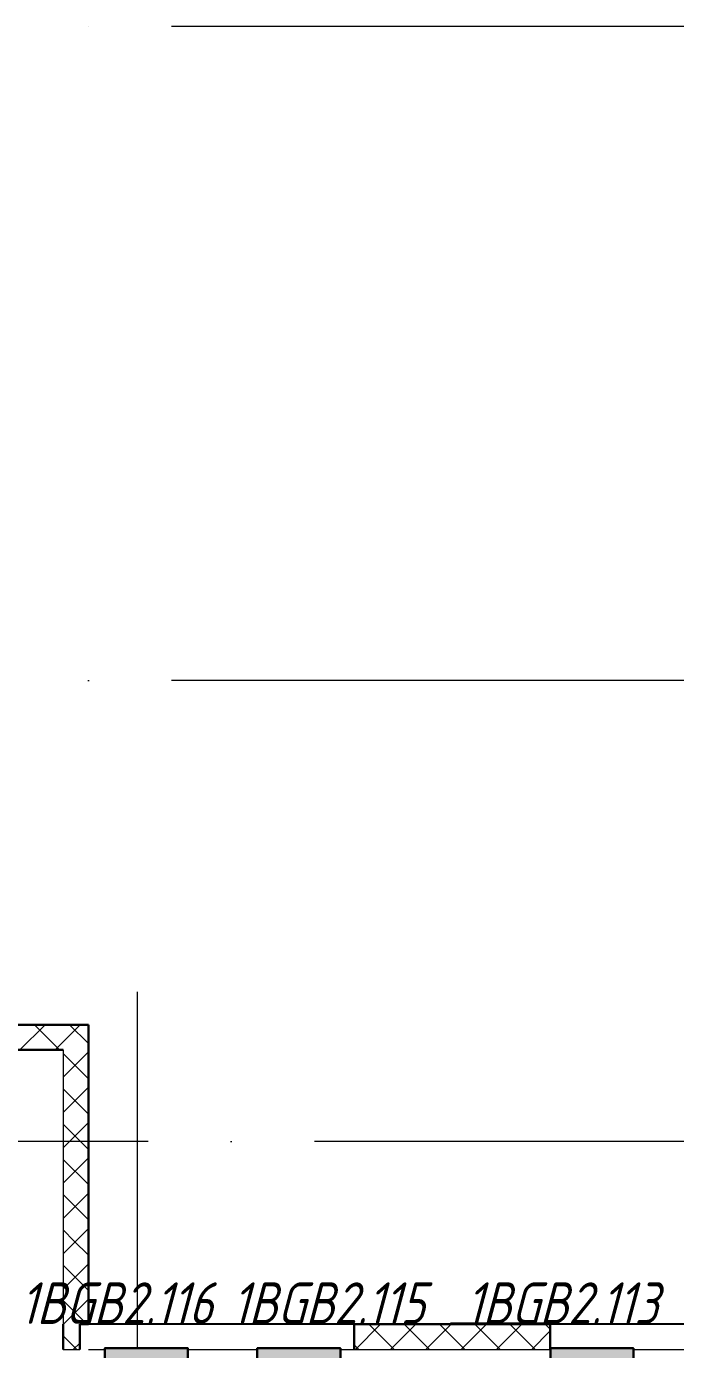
# Model space of a CAD drawing. Header units: millimetres. Extents: x -259793 to 1187961, y -549744 to 43070.
# Drawn here: x 268280 to 272184, y -2413 to 5537 of the extents above; entities that cross this region are included whole.
import ezdxf
from ezdxf.enums import TextEntityAlignment as Align

# ---------------------------------------------------------------- set-up
doc = ezdxf.new("R2010")
doc.units = ezdxf.units.MM
doc.linetypes.add('ADSK_Линия сетки', pattern=[25, 20, -2.5, 0, -2.5])
for name, color, linetype, lineweight in [('RC-Извещатели_охранные', 5, 'Continuous', 30), ('Оси', 252, 'Continuous', 9), ('Стены внутренние', 7, 'Continuous', 18), ('Стены наружные', 7, 'Continuous', 18), ('Стены штриховка', 7, 'Continuous', 9)]:
    doc.layers.add(name, color=color, linetype=linetype, lineweight=lineweight)
doc.layers.add('RC-Позиционные_обозначения', color=7, linetype='Continuous')
doc.styles.add('RubezhCAD', font='', dxfattribs={"oblique": 10})
doc.styles.get("Standard").update_dxf_attribs({"font": ''})
doc.styles.get('RubezhCAD').set_extended_font_data('GOST type A')
doc.styles.get('Standard').set_extended_font_data('GOST type B')

# ---------------------------------------------------------------- blocks, each defined once
blk = doc.blocks.new('RC-UGO-IOM-02')
at = {"layer": 'RC-Извещатели_охранные'}
blk.add_point((0, 0), dxfattribs=at)
blk.add_attdef('PSTN', text='', height=2.5, dxfattribs=at).set_placement((0.977, 2.603), align=Align.BOTTOM_LEFT)
blk.add_wipeout([(2.5, -2.5), (2.5, 2.5), (-2.5, 2.5), (-2.5, -2.5)]).dxf.layer = 'RC-Извещатели_охранные'
blk.add_wipeout([(-2.5, -2.5), (-2.5, 2.5), (2.5, 2.5), (2.5, -2.5)]).dxf.layer = 'RC-Извещатели_охранные'
h = blk.add_hatch(color=256, dxfattribs=at)
h.dxf.hatch_style = 1
h.paths.add_polyline_path([(2.5, 0.8), (2.5, 2.506), (-2.5, 2.499), (-2.5, 0.8)])
h = blk.add_hatch(color=256, dxfattribs=at)
h.dxf.hatch_style = 1
h.paths.add_polyline_path([(2.5, -2.5), (2.5, -0.794), (-2.5, -0.801), (-2.5, -2.5)])
blk.add_lwpolyline([(-2.5, -2.5), (2.5, -2.5), (2.5, 2.5), (-2.5, 2.5)], close=True, dxfattribs=at)
blk = doc.blocks.new('3 этаж')
at = {"layer": 'Оси', "color": 251, "linetype": 'ADSK_Линия сетки', "ltscale": 200, "true_color": 0x636466}
for p, q in [((283153.2, 5536.6), (237073.5, 5536.6)), ((283153.2, 1606.6), (237073.5, 1606.6)), ((268945.8, -263.4), (268945.8, -31389.6)), ((314013.1, -1163.4), (237073.5, -1163.4))]:
    blk.add_line(p, q, dxfattribs=at)
at = {"layer": 'Стены внутренние', "color": 251, "lineweight": 30, "true_color": 0x636466}
for p, q in [((268652.8, -461.4), (267195.8, -461.4)), ((268652.8, -461.4), (268652.8, -2261.4)), ((268500.8, -613.4), (267195.8, -613.4)), ((268500.8, -2413.4), (268500.8, -2261.4)), ((268600.8, -2413.4), (268600.8, -2261.4)), ((268652.8, -2261.4), (268600.8, -2261.4)), ((271430.8, -2261.4), (270250.8, -2261.4)), ((270250.8, -2261.4), (270250.8, -2413.4)), ((271430.8, -2413.4), (271430.8, -2261.4))]:
    blk.add_line(p, q, dxfattribs=at)
at = {"layer": 'Стены внутренние', "color": 251, "linetype": 'Continuous', "lineweight": 9, "true_color": 0x636466}
for p, q in [((268240.2, -613.4), (268390.2, -463.4)), ((268480, -613.4), (268330, -463.4)), ((268500.8, -565), (268602.3, -463.4)), ((268650.8, -572.1), (268542.1, -463.4)), ((268567.5, -463.4), (268566.4, -461.4)), ((268568.5, -461.4), (268567.4, -463.4)), ((268452.3, -613.4), (268500.8, -565)), ((268500.8, -777.1), (268650.8, -627.1)), ((268650.8, -784.3), (268500.8, -634.3)), ((268650.8, -673.3), (268652.8, -673.3)), ((268500.8, -989.3), (268650.8, -839.3)), ((268650.8, -996.4), (268500.8, -846.4)), ((268652.1, -1016.3), (268650.8, -1014)), ((268500.8, -1201.4), (268650.8, -1051.4)), ((268650.8, -1208.5), (268500.8, -1058.5)), ((268500.8, -1413.5), (268650.8, -1263.5)), ((268650.8, -1420.7), (268500.8, -1270.7)), ((268652.8, -1220.7), (268650.8, -1217.2)), ((268650.8, -1282.9), (268652.8, -1282.9)), ((268500.8, -1625.7), (268650.8, -1475.7)), ((268650.8, -1632.8), (268500.8, -1482.8)), ((268650.8, -1486.1), (268652.8, -1486.1)), ((268567.3, -1761.4), (268500.8, -1694.9)), ((268577.1, -1761.4), (268650.8, -1687.8)), ((268500.8, -1837.8), (268577.1, -1761.4)), ((268650.8, -1844.9), (268567.3, -1761.4)), ((268650.8, -1790.9), (268652.8, -1790.9)), ((268500.8, -2049.9), (268650.8, -1899.9)), ((268650.8, -2057.1), (268500.8, -1907.1)), ((268500.8, -2262.1), (268650.8, -2112.1)), ((268643, -2261.4), (268500.8, -2119.2)), ((268652.8, -2144.3), (268650.8, -2147.8)), ((270258.6, -2413.4), (270408.6, -2263.4)), ((270310.7, -2263.4), (270309.5, -2261.4)), ((270492.1, -2413.4), (270342.1, -2263.4)), ((270462.2, -2261.4), (270461.1, -2263.4)), ((270470.7, -2413.4), (270620.7, -2263.4)), ((270704.2, -2413.4), (270554.2, -2263.4)), ((270682.8, -2413.4), (270832.8, -2263.4)), ((270916.4, -2413.4), (270766.4, -2263.4)), ((270895, -2413.4), (271045, -2263.4)), ((271128.5, -2413.4), (270978.5, -2263.4)), ((271107.1, -2413.4), (271257.1, -2263.4)), ((271340.6, -2413.4), (271190.6, -2263.4)), ((271319.2, -2413.4), (271428.8, -2303.9)), ((271366.5, -2263.4), (271365.4, -2261.4)), ((271428.8, -2289.5), (271402.8, -2263.4)), ((268582.9, -2413.4), (268500.8, -2331.3)), ((268561.5, -2413.4), (268600.8, -2374.2)), ((270280, -2413.4), (270250.8, -2384.3))]:
    blk.add_line(p, q, dxfattribs=at)
at = {"layer": 'Стены внутренние', "color": 251, "true_color": 0x636466}
for p, q in [((268500.8, -613.4), (268500.8, -2261.4)), ((268598.8, -2263.4), (268600.8, -2263.4)), ((268652.8, -2261.4), (270250.8, -2261.4)), ((271430.8, -2261.4), (273130.8, -2261.4)), ((268500.8, -2413.4), (268600.8, -2413.4)), ((268652.8, -2413.4), (287210.8, -2413.4))]:
    blk.add_line(p, q, dxfattribs=at)
at = {"layer": 'Стены наружные', "color": 251, "true_color": 0x636466}
for p, q in [((268652.8, -2256.4), (270830.8, -2256.4)), ((271430.8, -2256.4), (273585.8, -2256.4))]:
    blk.add_line(p, q, dxfattribs=at)
at = {"layer": 'Стены наружные', "color": 251, "lineweight": 30, "true_color": 0x636466}
for p, q in [((271430.8, -2256.4), (270830.8, -2256.4)), ((270830.8, -2256.4), (270830.8, -2261.4)), ((271430.8, -2261.4), (271430.8, -2256.4))]:
    blk.add_line(p, q, dxfattribs=at)
at = {"layer": 'Стены наружные', "color": 251, "linetype": 'Continuous', "lineweight": 9, "true_color": 0x636466}
blk.add_line((271365.4, -2261.4), (271362.5, -2256.4), dxfattribs=at)
at = {"layer": 'Стены штриховка', "color": 251, "true_color": 0x636466}
for p, q in [((267197.8, -463.4), (268652.8, -463.4)), ((268650.8, -461.4), (268650.8, -2261.4)), ((268500.8, -2261.4), (268500.8, -2263.4)), ((268598.8, -2337.4), (268598.8, -2263.4)), ((271428.8, -2263.4), (270252.8, -2263.4)), ((270252.8, -2263.4), (270252.8, -2337.4)), ((271428.8, -2337.4), (271428.8, -2263.4)), ((268600.8, -2337.4), (268598.8, -2337.4)), ((270250.8, -2337.4), (270252.8, -2337.4)), ((271428.8, -2337.4), (271430.8, -2337.4))]:
    blk.add_line(p, q, dxfattribs=at)

msp = doc.modelspace()

# ---------------------------------------------------------------- block references
msp.add_blockref('3 этаж', (0, 0))

# ---------------------------------------------------------------- next in the draw order: block references
at = {"layer": 'RC-Извещатели_охранные', "color": 1, "ltscale": 0.01}
ref = msp.add_blockref('RC-UGO-IOM-02', (269001.39618, -2655.66649), dxfattribs=dict(at, xscale=100, yscale=100, zscale=100))
ref.add_attrib('PSTN', '1BGB2.116', dxfattribs={"layer": 'RC-Позиционные_обозначения', "height": 250, "style": 'RubezhCAD', "oblique": 15}).set_placement((268821.0607, -2334.7012), align=Align.BOTTOM_CENTER)
ref = msp.add_blockref('RC-UGO-IOM-02', (269918.16147, -2655.66649), dxfattribs=dict(at, xscale=100, yscale=100, zscale=100))
ref.add_attrib('PSTN', '1BGB2.115', dxfattribs={"layer": 'RC-Позиционные_обозначения', "height": 250, "style": 'RubezhCAD', "oblique": 15}).set_placement((270096.0608, -2334.7012), align=Align.BOTTOM_CENTER)
ref = msp.add_blockref('RC-UGO-IOM-02', (271681.39618, -2655.66649), dxfattribs=dict(at, xscale=100, yscale=100, zscale=100))
ref.add_attrib('PSTN', '1BGB2.113', dxfattribs={"layer": 'RC-Позиционные_обозначения', "height": 250, "style": 'RubezhCAD', "oblique": 15}).set_placement((271501.0607, -2334.7012), align=Align.BOTTOM_CENTER)

doc.saveas('drawing.dxf')
